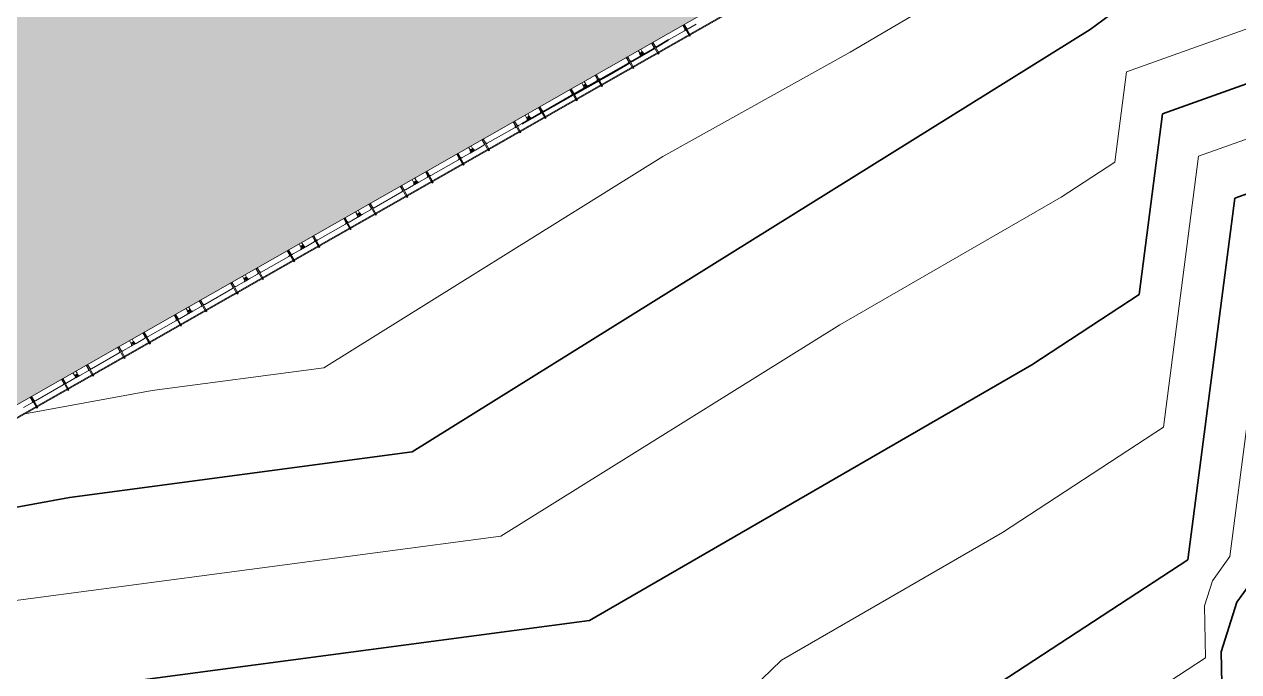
# Model space of a CAD drawing. Header units: millimetres. Extents: x -861324 to 439029, y -308065 to 694685.
# Drawn here: x -141773 to -94915, y -100285 to -75321 of the extents above; entities that cross this region are included whole.
import ezdxf

# ---------------------------------------------------------------- set-up
doc = ezdxf.new("R2010")
doc.units = ezdxf.units.MM
for name, color, linetype, lineweight in [('A-DETL-GENF', 92, 'Continuous', 9), ('A-DETL-THIN', 151, 'Continuous', 9), ('A-GENM', 13, 'Continuous', 9), ('C-TOPO-MAJR', 7, 'Continuous', 35), ('C-TOPO-MINR', 7, 'Continuous', 9), ('S-BEAM', 12, 'Continuous', 9)]:
    doc.layers.add(name, color=color, linetype=linetype, lineweight=lineweight)

# ---------------------------------------------------------------- blocks, each defined once
blk = doc.blocks.new('Dải phao đi lại kèm đỡ invester - DẢI PHAO ĐI LẠI-14853-BỐ TRÍ BÈ PIN HỒ BẢN MÒNG')
at = {"layer": 'A-GENM', "color": 7}
for p, q in [((148088, 1312), (148000, 1312)), ((148118, 1190), (148118, 1282)), ((148173, 1190), (148118, 1190)), ((148223, 780), (148223, 1140)), ((148000, 730), (148173, 730)), ((148173, 670), (148000, 670)), ((148223, 780), (148223, 718)), ((148223, 678), (148223, 620)), ((148223, -610), (148223, 620)), ((148000, -660), (148173, -660)), ((148173, -720), (148000, -720)), ((148223, -610), (148223, -672)), ((148223, -712), (148223, -770)), ((148223, -1140), (148223, -770))]:
    blk.add_line(p, q, dxfattribs=at)
at = {"layer": 'A-GENM', "color": 9}
for p, q in [((148118, 1282), (148118, 1190)), ((148118, 1282), (148118, 1190)), ((148118, 1190), (148118, 1282)), ((148118, 1190), (148173, 1190)), ((148118, 1190), (148173, 1190)), ((148173, 1190), (148118, 1190)), ((148144, 1312), (148223, 1312)), ((148223, 1312), (148144, 1312)), ((148223, 1312), (148223, 1140)), ((148223, 1140), (148223, 1312)), ((148223, 780), (148223, 718)), ((148223, 678), (148223, 620)), ((148223, -610), (148223, -672)), ((148223, -712), (148223, -770))]:
    blk.add_line(p, q, dxfattribs=at)
at = {"layer": 'A-GENM', "color": 7}
for centre, radius, start, end in [((148088, 1282), 30, 360, 90), ((148173, 1140), 50, 0, 90), ((148173, 780), 50, 270, 0), ((148173, 620), 50, 360, 90), ((148173, 620), 50, 30, 90), ((148173, 780), 50, 300, 0), ((148173, -610), 50, 270, 0), ((148173, -770), 50, 360, 90), ((148173, -770), 50, 30, 90), ((148173, -610), 50, 300, 0)]:
    blk.add_arc(centre, radius, start, end, dxfattribs=at)
at = {"layer": 'A-GENM', "color": 9}
for centre, radius, start, end in [((148162, 1259), 25, 90, 270), ((148162, 1259), 25, 90, 270), ((148162, 1259), 25, 270, 90), ((148162, 1259), 25, 270, 90), ((148173, 1140), 50, 0, 90), ((148173, 1140), 50, 0, 90), ((148173, 1140), 50, 0, 90)]:
    blk.add_arc(centre, radius, start, end, dxfattribs=at)
blk = doc.blocks.new('Dầm C52 - Dầm C52-V126-BỐ TRÍ BÈ PIN HỒ BẢN MÒNG')
at = {"layer": 'S-BEAM', "color": 7}
for p, q in [((-74474, -20), (-74474, 20)), ((-74474, 20), (-73974, 20)), ((-73974, -20), (-74474, -20))]:
    blk.add_line(p, q, dxfattribs=at)
blk = doc.blocks.new('Dầm C52 - Dầm C52-18779-BỐ TRÍ BÈ PIN HỒ BẢN MÒNG')
at = {"layer": 'S-BEAM', "color": 7}
for p, q in [((-74474, -20), (-74474, 20)), ((-74474, 20), (-73974, 20)), ((-73974, -20), (-74474, -20))]:
    blk.add_line(p, q, dxfattribs=at)
blk = doc.blocks.new('Dầm C52 - Dầm C52-V127-BỐ TRÍ BÈ PIN HỒ BẢN MÒNG')
at = {"layer": 'S-BEAM', "color": 7}
for p, q in [((-74474, -20), (-74474, 20)), ((-74474, 20), (-73974, 20)), ((-73974, -20), (-74474, -20))]:
    blk.add_line(p, q, dxfattribs=at)
blk = doc.blocks.new('Dầm C52 - Dầm C52-18780-BỐ TRÍ BÈ PIN HỒ BẢN MÒNG')
at = {"layer": 'S-BEAM', "color": 7}
for p, q in [((-74474, -20), (-74474, 20)), ((-74474, 20), (-73974, 20)), ((-73974, -20), (-74474, -20))]:
    blk.add_line(p, q, dxfattribs=at)
blk = doc.blocks.new('Dầm C52 - Dầm C52-V128-BỐ TRÍ BÈ PIN HỒ BẢN MÒNG')
at = {"layer": 'S-BEAM', "color": 7}
for p, q in [((-74474, -20), (-74474, 20)), ((-74474, 20), (-73974, 20)), ((-73974, -20), (-74474, -20))]:
    blk.add_line(p, q, dxfattribs=at)
blk = doc.blocks.new('Dầm C52 - Dầm C52-18781-BỐ TRÍ BÈ PIN HỒ BẢN MÒNG')
at = {"layer": 'S-BEAM', "color": 7}
for p, q in [((-74474, -20), (-74474, 20)), ((-74474, 20), (-73974, 20)), ((-73974, -20), (-74474, -20))]:
    blk.add_line(p, q, dxfattribs=at)
blk = doc.blocks.new('Dầm C52 - Dầm C52-V129-BỐ TRÍ BÈ PIN HỒ BẢN MÒNG')
at = {"layer": 'S-BEAM', "color": 7}
for p, q in [((-74474, -20), (-74474, 20)), ((-74474, 20), (-73974, 20)), ((-73974, -20), (-74474, -20))]:
    blk.add_line(p, q, dxfattribs=at)
blk = doc.blocks.new('Dầm C52 - Dầm C52-18782-BỐ TRÍ BÈ PIN HỒ BẢN MÒNG')
at = {"layer": 'S-BEAM', "color": 7}
for p, q in [((-74474, -20), (-74474, 20)), ((-74474, 20), (-73974, 20)), ((-73974, -20), (-74474, -20))]:
    blk.add_line(p, q, dxfattribs=at)
blk = doc.blocks.new('Dầm C52 - Dầm C52-V130-BỐ TRÍ BÈ PIN HỒ BẢN MÒNG')
at = {"layer": 'S-BEAM', "color": 7}
for p, q in [((-74474, -20), (-74474, 20)), ((-74474, 20), (-73974, 20)), ((-73974, -20), (-74474, -20))]:
    blk.add_line(p, q, dxfattribs=at)
blk = doc.blocks.new('Dầm C52 - Dầm C52-18783-BỐ TRÍ BÈ PIN HỒ BẢN MÒNG')
at = {"layer": 'S-BEAM', "color": 7}
for p, q in [((-74474, -20), (-74474, 20)), ((-74474, 20), (-73974, 20)), ((-73974, -20), (-74474, -20))]:
    blk.add_line(p, q, dxfattribs=at)
blk = doc.blocks.new('Dầm C52 - Dầm C52-V131-BỐ TRÍ BÈ PIN HỒ BẢN MÒNG')
at = {"layer": 'S-BEAM', "color": 7}
for p, q in [((-74474, -20), (-74474, 20)), ((-74474, 20), (-73974, 20)), ((-73974, -20), (-74474, -20))]:
    blk.add_line(p, q, dxfattribs=at)
blk = doc.blocks.new('Dầm C52 - Dầm C52-18784-BỐ TRÍ BÈ PIN HỒ BẢN MÒNG')
at = {"layer": 'S-BEAM', "color": 7}
for p, q in [((-74474, -20), (-74474, 20)), ((-74474, 20), (-73974, 20)), ((-73974, -20), (-74474, -20))]:
    blk.add_line(p, q, dxfattribs=at)
blk = doc.blocks.new('Dầm C52 - Dầm C52-V132-BỐ TRÍ BÈ PIN HỒ BẢN MÒNG')
at = {"layer": 'S-BEAM', "color": 7}
for p, q in [((-74474, -20), (-74474, 20)), ((-74474, 20), (-73974, 20)), ((-73974, -20), (-74474, -20))]:
    blk.add_line(p, q, dxfattribs=at)
blk = doc.blocks.new('Dầm C52 - Dầm C52-18785-BỐ TRÍ BÈ PIN HỒ BẢN MÒNG')
at = {"layer": 'S-BEAM', "color": 7}
for p, q in [((-74474, -20), (-74474, 20)), ((-74474, 20), (-73974, 20)), ((-73974, -20), (-74474, -20))]:
    blk.add_line(p, q, dxfattribs=at)
blk = doc.blocks.new('Dầm C52 - Dầm C52-V133-BỐ TRÍ BÈ PIN HỒ BẢN MÒNG')
at = {"layer": 'S-BEAM', "color": 7}
for p, q in [((-74474, -20), (-74474, 20)), ((-74474, 20), (-73974, 20)), ((-73974, -20), (-74474, -20))]:
    blk.add_line(p, q, dxfattribs=at)
blk = doc.blocks.new('Dầm C52 - Dầm C52-18786-BỐ TRÍ BÈ PIN HỒ BẢN MÒNG')
at = {"layer": 'S-BEAM', "color": 7}
for p, q in [((-74474, -20), (-74474, 20)), ((-74474, 20), (-73974, 20)), ((-73974, -20), (-74474, -20))]:
    blk.add_line(p, q, dxfattribs=at)
blk = doc.blocks.new('Dầm C52 - Dầm C52-V134-BỐ TRÍ BÈ PIN HỒ BẢN MÒNG')
at = {"layer": 'S-BEAM', "color": 7}
for p, q in [((-74474, -20), (-74474, 20)), ((-74474, 20), (-73974, 20)), ((-73974, -20), (-74474, -20))]:
    blk.add_line(p, q, dxfattribs=at)
blk = doc.blocks.new('Dầm C52 - Dầm C52-18787-BỐ TRÍ BÈ PIN HỒ BẢN MÒNG')
at = {"layer": 'S-BEAM', "color": 7}
for p, q in [((-74474, -20), (-74474, 20)), ((-74474, 20), (-73974, 20)), ((-73974, -20), (-74474, -20))]:
    blk.add_line(p, q, dxfattribs=at)
blk = doc.blocks.new('Dầm C52 - Dầm C52-V135-BỐ TRÍ BÈ PIN HỒ BẢN MÒNG')
at = {"layer": 'S-BEAM', "color": 7}
for p, q in [((-74474, -20), (-74474, 20)), ((-74474, 20), (-73974, 20)), ((-73974, -20), (-74474, -20))]:
    blk.add_line(p, q, dxfattribs=at)
blk = doc.blocks.new('Dầm C52 - Dầm C52-18788-BỐ TRÍ BÈ PIN HỒ BẢN MÒNG')
at = {"layer": 'S-BEAM', "color": 7}
for p, q in [((-74474, -20), (-74474, 20)), ((-74474, 20), (-73974, 20)), ((-73974, -20), (-74474, -20))]:
    blk.add_line(p, q, dxfattribs=at)
blk = doc.blocks.new('Dầm C52 - Dầm C52-V136-BỐ TRÍ BÈ PIN HỒ BẢN MÒNG')
at = {"layer": 'S-BEAM', "color": 7}
for p, q in [((-74474, -20), (-74474, 20)), ((-74474, 20), (-73974, 20)), ((-73974, -20), (-74474, -20))]:
    blk.add_line(p, q, dxfattribs=at)
blk = doc.blocks.new('Dầm C52 - Dầm C52-18789-BỐ TRÍ BÈ PIN HỒ BẢN MÒNG')
at = {"layer": 'S-BEAM', "color": 7}
for p, q in [((-74474, -20), (-74474, 20)), ((-74474, 20), (-73974, 20)), ((-73974, -20), (-74474, -20))]:
    blk.add_line(p, q, dxfattribs=at)
blk = doc.blocks.new('Dầm C52 - Dầm C52-18790-BỐ TRÍ BÈ PIN HỒ BẢN MÒNG')
at = {"layer": 'S-BEAM', "color": 7}
for p, q in [((-74474, -20), (-74474, 20)), ((-74474, 20), (-73974, 20)), ((-73974, -20), (-74474, -20))]:
    blk.add_line(p, q, dxfattribs=at)
blk = doc.blocks.new('Dai phao do pin - DẢI PHAO ĐỠ PIN-V140-BỐ TRÍ BÈ PIN HỒ BẢN MÒNG')
at = {"layer": 'A-GENM', "color": 7}
for p, q in [((41890, 223), (41530, 223)), ((41890, 223), (41949, 223)), ((41940, 0), (41940, 173)), ((41989, 223), (42050, 223)), ((42000, 173), (42000, 0)), ((43280, 223), (42050, 223)), ((43280, 223), (43339, 223)), ((43330, 0), (43330, 173)), ((43379, 223), (43440, 223)), ((43390, 173), (43390, 0)), ((43810, 223), (43440, 223)), ((43860, 118), (43860, 173)), ((43952, 118), (43860, 118)), ((43868, 88), (43868, 0)), ((43990, 118), (43898, 118)), ((43982, 0), (43982, 88)), ((43990, 173), (43990, 118)), ((44400, 223), (44040, 223)), ((44400, 223), (44459, 223)), ((44450, 0), (44450, 173)), ((44499, 223), (44560, 223)), ((44510, 173), (44510, 0)), ((45790, 223), (44560, 223)), ((45790, 223), (45849, 223)), ((45840, 0), (45840, 173)), ((45889, 223), (45950, 223)), ((45900, 173), (45900, 0)), ((46320, 223), (45950, 223)), ((46370, 118), (46370, 173)), ((46462, 118), (46370, 118)), ((46378, 88), (46378, 0)), ((46500, 118), (46408, 118)), ((46492, 0), (46492, 88)), ((46500, 173), (46500, 118)), ((46910, 223), (46550, 223)), ((46910, 223), (46969, 223)), ((46960, 0), (46960, 173)), ((47009, 223), (47070, 223)), ((47020, 173), (47020, 0)), ((48300, 223), (47070, 223)), ((48300, 223), (48325, 223)), ((48350, 0), (48350, 173)), ((48399, 223), (48460, 223)), ((48410, 173), (48410, 0)), ((48830, 223), (48460, 223)), ((48880, 118), (48880, 173)), ((48972, 118), (48880, 118)), ((48888, 88), (48888, 0)), ((49010, 118), (48918, 118)), ((49002, 0), (49002, 88)), ((49010, 173), (49010, 118)), ((49420, 223), (49060, 223)), ((49420, 223), (49479, 223)), ((49470, 0), (49470, 173)), ((49519, 223), (49580, 223)), ((49530, 173), (49530, 0)), ((50810, 223), (49580, 223)), ((50810, 223), (50869, 223)), ((50860, 0), (50860, 173)), ((50909, 223), (50970, 223)), ((50920, 173), (50920, 0)), ((51340, 223), (50970, 223)), ((51390, 118), (51390, 173)), ((51482, 118), (51390, 118)), ((51398, 88), (51398, 0)), ((51520, 118), (51428, 118)), ((51512, 0), (51512, 88)), ((51520, 173), (51520, 118)), ((51930, 223), (51570, 223)), ((51930, 223), (51989, 223)), ((51980, 0), (51980, 173)), ((52029, 223), (52090, 223)), ((52040, 173), (52040, 0)), ((53320, 223), (52090, 223)), ((53320, 223), (53379, 223)), ((53370, 0), (53370, 173)), ((53419, 223), (53480, 223)), ((53430, 173), (53430, 0)), ((53850, 223), (53480, 223)), ((53900, 118), (53900, 173)), ((53992, 118), (53900, 118)), ((53908, 88), (53908, 0)), ((54030, 118), (53938, 118)), ((54022, 0), (54022, 88)), ((54030, 173), (54030, 118)), ((54440, 223), (54080, 223)), ((54440, 223), (54499, 223)), ((54490, 0), (54490, 173)), ((54539, 223), (54600, 223)), ((54550, 173), (54550, 0)), ((55830, 223), (54600, 223)), ((55830, 223), (55889, 223)), ((55880, 0), (55880, 173)), ((55940, 173), (55940, 0)), ((56360, 223), (55990, 223)), ((56410, 118), (56410, 173)), ((56502, 118), (56410, 118)), ((56418, 88), (56418, 0)), ((56540, 118), (56448, 118)), ((56532, 0), (56532, 88)), ((56540, 173), (56540, 118)), ((56950, 223), (56590, 223)), ((56950, 223), (57009, 223)), ((57000, 0), (57000, 173)), ((57049, 223), (57110, 223)), ((57060, 173), (57060, 0)), ((58340, 223), (57110, 223)), ((58340, 223), (58399, 223)), ((58390, 0), (58390, 173)), ((58439, 223), (58500, 223)), ((58450, 173), (58450, 0)), ((58870, 223), (58500, 223)), ((58920, 118), (58920, 173)), ((59012, 118), (58920, 118)), ((58928, 88), (58928, 0)), ((59050, 118), (58958, 118)), ((59042, 0), (59042, 88)), ((59050, 173), (59050, 118)), ((59460, 223), (59100, 223)), ((59460, 223), (59519, 223)), ((59510, 0), (59510, 173)), ((59559, 223), (59620, 223)), ((59570, 173), (59570, 0)), ((60850, 223), (59620, 223)), ((60850, 223), (60909, 223)), ((60900, 0), (60900, 173)), ((60949, 223), (61010, 223)), ((60960, 173), (60960, 0)), ((61380, 223), (61010, 223)), ((61430, 118), (61430, 173)), ((61522, 118), (61430, 118)), ((61438, 88), (61438, 0)), ((61560, 118), (61468, 118)), ((61552, 0), (61552, 88)), ((61560, 173), (61560, 118)), ((61970, 223), (61610, 223)), ((61970, 223), (62029, 223)), ((62020, 0), (62020, 173)), ((62069, 223), (62130, 223)), ((62080, 173), (62080, 0)), ((63360, 223), (62130, 223)), ((63360, 223), (63419, 223)), ((63410, 0), (63410, 173)), ((63459, 223), (63520, 223)), ((63470, 173), (63470, 0)), ((63890, 223), (63520, 223)), ((63940, 118), (63940, 173)), ((64032, 118), (63940, 118)), ((63948, 88), (63948, 0)), ((64070, 118), (63978, 118)), ((64062, 0), (64062, 88)), ((64070, 173), (64070, 118)), ((64480, 223), (64120, 223)), ((64480, 223), (64539, 223)), ((64530, 0), (64530, 173)), ((64579, 223), (64640, 223)), ((64590, 173), (64590, 0)), ((65870, 223), (64640, 223)), ((65870, 223), (65929, 223)), ((65920, 0), (65920, 173)), ((65969, 223), (66030, 223)), ((65980, 173), (65980, 0)), ((66400, 223), (66030, 223)), ((66450, 118), (66450, 173)), ((66542, 118), (66450, 118)), ((66458, 88), (66458, 0)), ((66580, 118), (66488, 118)), ((66572, 0), (66572, 88)), ((66580, 173), (66580, 118)), ((66990, 223), (66630, 223)), ((66990, 223), (67049, 223)), ((67040, 0), (67040, 173)), ((67089, 223), (67150, 223)), ((67100, 173), (67100, 0)), ((68380, 223), (67150, 223)), ((68380, 223), (68439, 223)), ((68430, 0), (68430, 173)), ((68479, 223), (68540, 223)), ((68490, 173), (68490, 0)), ((68910, 223), (68540, 223)), ((68960, 118), (68960, 173)), ((69052, 118), (68960, 118)), ((69082, 0), (69082, 88))]:
    blk.add_line(p, q, dxfattribs=at)
at = {"layer": 'A-GENM', "color": 9}
for p, q in [((41890, 223), (41949, 223)), ((41989, 223), (42050, 223)), ((43280, 223), (43339, 223)), ((43379, 223), (43440, 223)), ((43810, 223), (43982, 223)), ((43982, 223), (43810, 223)), ((43860, 173), (43860, 118)), ((43860, 173), (43860, 118)), ((43860, 118), (43860, 173)), ((43860, 118), (43952, 118)), ((43860, 118), (43952, 118)), ((43952, 118), (43860, 118)), ((43868, 223), (44040, 223)), ((43868, 116), (43868, 223)), ((43868, 223), (43868, 116)), ((44040, 223), (43868, 223)), ((43898, 118), (43990, 118)), ((43898, 118), (43990, 118)), ((43990, 118), (43898, 118)), ((43982, 223), (43982, 116)), ((43982, 116), (43982, 223)), ((43990, 118), (43990, 173)), ((43990, 118), (43990, 173)), ((43990, 173), (43990, 118)), ((44400, 223), (44459, 223)), ((44499, 223), (44560, 223)), ((45790, 223), (45849, 223)), ((45889, 223), (45950, 223)), ((46320, 223), (46492, 223)), ((46492, 223), (46320, 223)), ((46370, 173), (46370, 118)), ((46370, 173), (46370, 118)), ((46370, 118), (46370, 173)), ((46370, 118), (46462, 118)), ((46370, 118), (46462, 118)), ((46462, 118), (46370, 118)), ((46378, 223), (46550, 223)), ((46378, 116), (46378, 223)), ((46378, 223), (46378, 116)), ((46550, 223), (46378, 223)), ((46408, 118), (46500, 118)), ((46408, 118), (46500, 118)), ((46500, 118), (46408, 118)), ((46492, 223), (46492, 116)), ((46492, 116), (46492, 223)), ((46500, 118), (46500, 173)), ((46500, 118), (46500, 173)), ((46500, 173), (46500, 118)), ((46910, 223), (46969, 223)), ((47009, 223), (47070, 223)), ((48399, 223), (48460, 223)), ((48830, 223), (49002, 223)), ((49002, 223), (48830, 223)), ((48880, 173), (48880, 118)), ((48880, 173), (48880, 118)), ((48880, 118), (48880, 173)), ((48880, 118), (48972, 118)), ((48880, 118), (48972, 118)), ((48972, 118), (48880, 118)), ((48888, 223), (49060, 223)), ((48888, 116), (48888, 223)), ((48888, 223), (48888, 116)), ((49060, 223), (48888, 223)), ((48918, 118), (49010, 118)), ((48918, 118), (49010, 118)), ((49010, 118), (48918, 118)), ((49002, 223), (49002, 116)), ((49002, 116), (49002, 223)), ((49010, 118), (49010, 173)), ((49010, 118), (49010, 173)), ((49010, 173), (49010, 118)), ((49420, 223), (49479, 223)), ((49519, 223), (49580, 223)), ((50810, 223), (50869, 223)), ((50909, 223), (50970, 223)), ((51340, 223), (51512, 223)), ((51512, 223), (51340, 223)), ((51390, 173), (51390, 118)), ((51390, 173), (51390, 118)), ((51390, 118), (51390, 173)), ((51390, 118), (51482, 118)), ((51390, 118), (51482, 118)), ((51482, 118), (51390, 118)), ((51398, 223), (51570, 223)), ((51398, 116), (51398, 223)), ((51398, 223), (51398, 116)), ((51570, 223), (51398, 223)), ((51428, 118), (51520, 118)), ((51428, 118), (51520, 118)), ((51520, 118), (51428, 118)), ((51512, 223), (51512, 116)), ((51512, 116), (51512, 223)), ((51520, 118), (51520, 173)), ((51520, 118), (51520, 173)), ((51520, 173), (51520, 118)), ((51930, 223), (51989, 223)), ((52029, 223), (52090, 223)), ((53320, 223), (53379, 223)), ((53419, 223), (53480, 223)), ((53850, 223), (54022, 223)), ((54022, 223), (53850, 223)), ((53900, 173), (53900, 118)), ((53900, 173), (53900, 118)), ((53900, 118), (53900, 173)), ((53900, 118), (53992, 118)), ((53900, 118), (53992, 118)), ((53992, 118), (53900, 118)), ((53908, 223), (54080, 223)), ((53908, 116), (53908, 223)), ((53908, 223), (53908, 116)), ((54080, 223), (53908, 223)), ((53938, 118), (54030, 118)), ((53938, 118), (54030, 118)), ((54030, 118), (53938, 118)), ((54022, 223), (54022, 116)), ((54022, 116), (54022, 223)), ((54030, 118), (54030, 173)), ((54030, 118), (54030, 173)), ((54030, 173), (54030, 118)), ((54440, 223), (54499, 223)), ((54539, 223), (54600, 223)), ((55830, 223), (55889, 223)), ((56360, 223), (56532, 223)), ((56532, 223), (56360, 223)), ((56410, 173), (56410, 118)), ((56410, 173), (56410, 118)), ((56410, 118), (56410, 173)), ((56410, 118), (56502, 118)), ((56410, 118), (56502, 118)), ((56502, 118), (56410, 118)), ((56418, 223), (56590, 223)), ((56418, 116), (56418, 223)), ((56418, 223), (56418, 116)), ((56590, 223), (56418, 223)), ((56448, 118), (56540, 118)), ((56448, 118), (56540, 118)), ((56540, 118), (56448, 118)), ((56532, 223), (56532, 116)), ((56532, 116), (56532, 223)), ((56540, 118), (56540, 173)), ((56540, 118), (56540, 173)), ((56540, 173), (56540, 118)), ((56950, 223), (57009, 223)), ((57049, 223), (57110, 223)), ((58340, 223), (58399, 223)), ((58439, 223), (58500, 223)), ((58870, 223), (59042, 223)), ((59042, 223), (58870, 223)), ((58920, 173), (58920, 118)), ((58920, 173), (58920, 118)), ((58920, 118), (58920, 173)), ((58920, 118), (59012, 118)), ((58920, 118), (59012, 118)), ((59012, 118), (58920, 118)), ((58928, 223), (59100, 223)), ((58928, 116), (58928, 223)), ((58928, 223), (58928, 116)), ((59100, 223), (58928, 223)), ((58958, 118), (59050, 118)), ((58958, 118), (59050, 118)), ((59050, 118), (58958, 118)), ((59042, 223), (59042, 116)), ((59042, 116), (59042, 223)), ((59050, 118), (59050, 173)), ((59050, 118), (59050, 173)), ((59050, 173), (59050, 118)), ((59460, 223), (59519, 223)), ((59559, 223), (59620, 223)), ((60850, 223), (60909, 223)), ((60949, 223), (61010, 223)), ((61380, 223), (61552, 223)), ((61552, 223), (61380, 223)), ((61430, 173), (61430, 118)), ((61430, 173), (61430, 118)), ((61430, 118), (61430, 173)), ((61430, 118), (61522, 118)), ((61430, 118), (61522, 118)), ((61522, 118), (61430, 118)), ((61438, 223), (61610, 223)), ((61438, 116), (61438, 223)), ((61438, 223), (61438, 116)), ((61610, 223), (61438, 223)), ((61468, 118), (61560, 118)), ((61468, 118), (61560, 118)), ((61560, 118), (61468, 118)), ((61552, 223), (61552, 116)), ((61552, 116), (61552, 223)), ((61560, 118), (61560, 173)), ((61560, 118), (61560, 173)), ((61560, 173), (61560, 118)), ((61970, 223), (62029, 223)), ((62069, 223), (62130, 223)), ((63360, 223), (63419, 223)), ((63459, 223), (63520, 223)), ((63890, 223), (64062, 223)), ((64062, 223), (63890, 223)), ((63940, 173), (63940, 118)), ((63940, 173), (63940, 118)), ((63940, 118), (63940, 173)), ((63940, 118), (64032, 118)), ((63940, 118), (64032, 118)), ((64032, 118), (63940, 118)), ((63948, 223), (64120, 223)), ((63948, 116), (63948, 223)), ((63948, 223), (63948, 116)), ((64120, 223), (63948, 223)), ((63978, 118), (64070, 118)), ((63978, 118), (64070, 118)), ((64070, 118), (63978, 118)), ((64062, 223), (64062, 116)), ((64062, 116), (64062, 223)), ((64070, 118), (64070, 173)), ((64070, 118), (64070, 173)), ((64070, 173), (64070, 118)), ((64480, 223), (64539, 223)), ((64579, 223), (64640, 223)), ((65870, 223), (65929, 223)), ((65969, 223), (66030, 223)), ((66400, 223), (66572, 223)), ((66572, 223), (66400, 223)), ((66450, 173), (66450, 118)), ((66450, 173), (66450, 118)), ((66450, 118), (66450, 173)), ((66450, 118), (66542, 118)), ((66450, 118), (66542, 118)), ((66542, 118), (66450, 118)), ((66458, 223), (66630, 223)), ((66458, 116), (66458, 223)), ((66458, 223), (66458, 116)), ((66630, 223), (66458, 223)), ((66488, 118), (66580, 118)), ((66488, 118), (66580, 118)), ((66580, 118), (66488, 118)), ((66572, 223), (66572, 116)), ((66572, 116), (66572, 223)), ((66580, 118), (66580, 173)), ((66580, 118), (66580, 173)), ((66580, 173), (66580, 118)), ((66990, 223), (67049, 223)), ((67089, 223), (67150, 223)), ((68380, 223), (68439, 223)), ((68479, 223), (68540, 223)), ((68910, 223), (69082, 223)), ((69082, 223), (68910, 223)), ((68960, 173), (68960, 118)), ((68960, 173), (68960, 118)), ((68960, 118), (68960, 173)), ((68960, 118), (69052, 118)), ((68960, 118), (69052, 118)), ((69052, 118), (68960, 118)), ((69082, 223), (69082, 144)), ((69082, 144), (69082, 223))]:
    blk.add_line(p, q, dxfattribs=at)
at = {"layer": 'A-GENM', "color": 7}
for centre, radius, start, end in [((41890, 173), 50, 0, 90), ((41890, 173), 50, 30, 90), ((42050, 173), 50, 90, 180), ((42050, 173), 50, 120, 180), ((43280, 173), 50, 0, 90), ((43280, 173), 50, 30, 90), ((43440, 173), 50, 90, 180), ((43440, 173), 50, 120, 180), ((43810, 173), 50, 0, 90), ((43898, 88), 30, 90, 180), ((43952, 88), 30, 0, 90), ((44040, 173), 50, 90, 180), ((44400, 173), 50, 0, 90), ((44400, 173), 50, 30, 90), ((44560, 173), 50, 90, 180), ((44560, 173), 50, 120, 180), ((45790, 173), 50, 0, 90), ((45790, 173), 50, 30, 90), ((45950, 173), 50, 90, 180), ((45950, 173), 50, 120, 180), ((46320, 173), 50, 360, 90), ((46408, 88), 30, 90, 180), ((46462, 88), 30, 0, 90), ((46550, 173), 50, 90, 180), ((46910, 173), 50, 0, 90), ((46910, 173), 50, 30, 90), ((47070, 173), 50, 90, 180), ((47070, 173), 50, 120, 180), ((48300, 173), 50, 0, 90), ((48300, 173), 50, 30, 90), ((48460, 173), 50, 90, 180), ((48460, 173), 50, 120, 180), ((48830, 173), 50, 360, 90), ((48918, 88), 30, 90, 180), ((48972, 88), 30, 0, 90), ((49060, 173), 50, 90, 180), ((49420, 173), 50, 0, 90), ((49420, 173), 50, 30, 90), ((49580, 173), 50, 90, 180), ((49580, 173), 50, 120, 180), ((50810, 173), 50, 0, 90), ((50810, 173), 50, 30, 90), ((50970, 173), 50, 90, 180), ((50970, 173), 50, 120, 180), ((51340, 173), 50, 360, 90), ((51428, 88), 30, 90, 180), ((51482, 88), 30, 0, 90), ((51570, 173), 50, 90, 180), ((51930, 173), 50, 0, 90), ((51930, 173), 50, 30, 90), ((52090, 173), 50, 90, 180), ((52090, 173), 50, 120, 180), ((53320, 173), 50, 0, 90), ((53320, 173), 50, 30, 90), ((53480, 173), 50, 90, 180), ((53480, 173), 50, 120, 180), ((53850, 173), 50, 360, 90), ((53938, 88), 30, 90, 180), ((53992, 88), 30, 0, 90), ((54080, 173), 50, 90, 180), ((54440, 173), 50, 0, 90), ((54440, 173), 50, 30, 90), ((54600, 173), 50, 90, 180), ((54600, 173), 50, 120, 180), ((55830, 173), 50, 0, 90), ((55830, 173), 50, 30, 90), ((55990, 173), 50, 90, 180), ((55990, 173), 50, 120, 180), ((56360, 173), 50, 360, 90), ((56448, 88), 30, 90, 180), ((56502, 88), 30, 0, 90), ((56590, 173), 50, 90, 180), ((56950, 173), 50, 0, 90), ((56950, 173), 50, 30, 90), ((57110, 173), 50, 90, 180), ((57110, 173), 50, 120, 180), ((58340, 173), 50, 0, 90), ((58340, 173), 50, 30, 90), ((58500, 173), 50, 90, 180), ((58500, 173), 50, 120, 180), ((58870, 173), 50, 0, 90), ((58958, 88), 30, 90, 180), ((59012, 88), 30, 0, 90), ((59100, 173), 50, 90, 180), ((59460, 173), 50, 0, 90), ((59460, 173), 50, 30, 90), ((59620, 173), 50, 90, 180), ((59620, 173), 50, 120, 180), ((60850, 173), 50, 0, 90), ((60850, 173), 50, 30, 90), ((61010, 173), 50, 90, 180), ((61010, 173), 50, 120, 180), ((61380, 173), 50, 0, 90), ((61468, 88), 30, 90, 180), ((61522, 88), 30, 0, 90), ((61610, 173), 50, 90, 180), ((61970, 173), 50, 0, 90), ((61970, 173), 50, 30, 90), ((62130, 173), 50, 90, 180), ((62130, 173), 50, 120, 180), ((63360, 173), 50, 0, 90), ((63360, 173), 50, 30, 90), ((63520, 173), 50, 90, 180), ((63520, 173), 50, 120, 180), ((63890, 173), 50, 360, 90), ((63978, 88), 30, 90, 180), ((64032, 88), 30, 0, 90), ((64120, 173), 50, 90, 180), ((64480, 173), 50, 0, 90), ((64480, 173), 50, 30, 90), ((64640, 173), 50, 90, 180), ((64640, 173), 50, 120, 180), ((65870, 173), 50, 0, 90), ((65870, 173), 50, 30, 90), ((66030, 173), 50, 90, 180), ((66030, 173), 50, 120, 180), ((66400, 173), 50, 360, 90), ((66488, 88), 30, 90, 180), ((66542, 88), 30, 0, 90), ((66630, 173), 50, 90, 180), ((66990, 173), 50, 0, 90), ((66990, 173), 50, 30, 90), ((67150, 173), 50, 90, 180), ((67150, 173), 50, 120, 180), ((68380, 173), 50, 0, 90), ((68380, 173), 50, 30, 90), ((68540, 173), 50, 90, 180), ((68540, 173), 50, 120, 180), ((68910, 173), 50, 360, 90), ((69052, 88), 30, 0, 90)]:
    blk.add_arc(centre, radius, start, end, dxfattribs=at)
at = {"layer": 'A-GENM', "color": 9}
for centre, radius, start, end in [((43810, 173), 50, 360, 90), ((43810, 173), 50, 360, 90), ((43810, 173), 50, 0, 90), ((43919, 162), 25, 0, 180), ((43919, 162), 25, 360, 180), ((43919, 162), 25, 180, 0), ((43919, 162), 25, 180, 360), ((43921, 162), 25, 0, 180), ((43921, 162), 25, 360, 180), ((43921, 162), 25, 180, 360), ((43921, 162), 25, 180, 360), ((44040, 173), 50, 90, 180), ((44040, 173), 50, 90, 180), ((44040, 173), 50, 90, 180), ((46320, 173), 50, 0, 90), ((46320, 173), 50, 0, 90), ((46320, 173), 50, 360, 90), ((46429, 162), 25, 0, 180), ((46429, 162), 25, 360, 180), ((46429, 162), 25, 180, 0), ((46429, 162), 25, 180, 360), ((46431, 162), 25, 0, 180), ((46431, 162), 25, 360, 180), ((46431, 162), 25, 180, 360), ((46431, 162), 25, 180, 360), ((46550, 173), 50, 90, 180), ((46550, 173), 50, 90, 180), ((46550, 173), 50, 90, 180), ((48830, 173), 50, 0, 90), ((48830, 173), 50, 0, 90), ((48830, 173), 50, 360, 90), ((48939, 162), 25, 0, 180), ((48939, 162), 25, 360, 180), ((48939, 162), 25, 180, 0), ((48939, 162), 25, 180, 360), ((48941, 162), 25, 0, 180), ((48941, 162), 25, 360, 180), ((48941, 162), 25, 180, 360), ((48941, 162), 25, 180, 360), ((49060, 173), 50, 90, 180), ((49060, 173), 50, 90, 180), ((49060, 173), 50, 90, 180), ((51340, 173), 50, 0, 90), ((51340, 173), 50, 0, 90), ((51340, 173), 50, 360, 90), ((51449, 162), 25, 0, 180), ((51449, 162), 25, 360, 180), ((51449, 162), 25, 180, 0), ((51449, 162), 25, 180, 360), ((51451, 162), 25, 0, 180), ((51451, 162), 25, 360, 180), ((51451, 162), 25, 180, 360), ((51451, 162), 25, 180, 360), ((51570, 173), 50, 90, 180), ((51570, 173), 50, 90, 180), ((51570, 173), 50, 90, 180), ((53850, 173), 50, 0, 90), ((53850, 173), 50, 0, 90), ((53850, 173), 50, 360, 90), ((53959, 162), 25, 0, 180), ((53959, 162), 25, 360, 180), ((53959, 162), 25, 180, 0), ((53959, 162), 25, 180, 360), ((53961, 162), 25, 0, 180), ((53961, 162), 25, 360, 180), ((53961, 162), 25, 180, 360), ((53961, 162), 25, 180, 360), ((54080, 173), 50, 90, 180), ((54080, 173), 50, 90, 180), ((54080, 173), 50, 90, 180), ((56360, 173), 50, 0, 90), ((56360, 173), 50, 0, 90), ((56360, 173), 50, 360, 90), ((56469, 162), 25, 0, 180), ((56469, 162), 25, 360, 180), ((56469, 162), 25, 180, 0), ((56469, 162), 25, 180, 360), ((56471, 162), 25, 0, 180), ((56471, 162), 25, 360, 180), ((56471, 162), 25, 180, 360), ((56471, 162), 25, 180, 360), ((56590, 173), 50, 90, 180), ((56590, 173), 50, 90, 180), ((56590, 173), 50, 90, 180), ((58870, 173), 50, 360, 90), ((58870, 173), 50, 360, 90), ((58870, 173), 50, 0, 90), ((58979, 162), 25, 0, 180), ((58979, 162), 25, 360, 180), ((58979, 162), 25, 180, 0), ((58979, 162), 25, 180, 360), ((58981, 162), 25, 0, 180), ((58981, 162), 25, 360, 180), ((58981, 162), 25, 180, 360), ((58981, 162), 25, 180, 360), ((59100, 173), 50, 90, 180), ((59100, 173), 50, 90, 180), ((59100, 173), 50, 90, 180), ((61380, 173), 50, 360, 90), ((61380, 173), 50, 360, 90), ((61380, 173), 50, 0, 90), ((61489, 162), 25, 0, 180), ((61489, 162), 25, 360, 180), ((61489, 162), 25, 180, 0), ((61489, 162), 25, 180, 360), ((61491, 162), 25, 0, 180), ((61491, 162), 25, 360, 180), ((61491, 162), 25, 180, 360), ((61491, 162), 25, 180, 360), ((61610, 173), 50, 90, 180), ((61610, 173), 50, 90, 180), ((61610, 173), 50, 90, 180), ((63890, 173), 50, 0, 90), ((63890, 173), 50, 0, 90), ((63890, 173), 50, 360, 90), ((63999, 162), 25, 0, 180), ((63999, 162), 25, 360, 180), ((63999, 162), 25, 180, 0), ((63999, 162), 25, 180, 360), ((64001, 162), 25, 0, 180), ((64001, 162), 25, 360, 180), ((64001, 162), 25, 180, 360), ((64001, 162), 25, 180, 360), ((64120, 173), 50, 90, 180), ((64120, 173), 50, 90, 180), ((64120, 173), 50, 90, 180), ((66400, 173), 50, 0, 90), ((66400, 173), 50, 0, 90), ((66400, 173), 50, 360, 90), ((66509, 162), 25, 0, 180), ((66509, 162), 25, 360, 180), ((66509, 162), 25, 180, 0), ((66509, 162), 25, 180, 360), ((66511, 162), 25, 0, 180), ((66511, 162), 25, 360, 180), ((66511, 162), 25, 180, 360), ((66511, 162), 25, 180, 360), ((66630, 173), 50, 90, 180), ((66630, 173), 50, 90, 180), ((66630, 173), 50, 90, 180), ((68910, 173), 50, 0, 90), ((68910, 173), 50, 0, 90), ((68910, 173), 50, 360, 90), ((69019, 162), 25, 0, 180), ((69019, 162), 25, 360, 180), ((69019, 162), 25, 180, 0), ((69019, 162), 25, 180, 360)]:
    blk.add_arc(centre, radius, start, end, dxfattribs=at)
blk = doc.blocks.new('Dầm C52 - Dầm C52-V141-BỐ TRÍ BÈ PIN HỒ BẢN MÒNG')
at = {"layer": 'S-BEAM', "color": 7}
for p, q in [((-74474, -20), (-74474, 20)), ((-74474, 20), (-73974, 20)), ((-73974, -20), (-74474, -20))]:
    blk.add_line(p, q, dxfattribs=at)
blk = doc.blocks.new('Dầm C52 - Hộp 40x60-25907-BỐ TRÍ BÈ PIN HỒ BẢN MÒNG')
at = {"layer": 'S-BEAM', "color": 7}
for p, q in [((-55977, 20), (55977, 20)), ((55977, -20), (-55977, -20))]:
    blk.add_line(p, q, dxfattribs=at)
blk = doc.blocks.new('HOBANMONG_BEPIN 5_rvt-1-BỐ TRÍ BÈ PIN HỒ BẢN MÒNG')
at = {"layer": 'A-GENM', "lineweight": 9}
for name, p, rotation in [('Dải phao đi lại kèm đỡ invester - DẢI PHAO ĐI LẠI-14853-BỐ TRÍ BÈ PIN HỒ BẢN MÒNG', (-214161, 39265), 299.6620124026263), ('Dai phao do pin - DẢI PHAO ĐỠ PIN-V140-BỐ TRÍ BÈ PIN HỒ BẢN MÒNG', (-79866, -54570), 209.6620124026258)]:
    blk.add_blockref(name, p, dxfattribs=dict(at, rotation=rotation))
at = {"layer": 'S-BEAM', "lineweight": 9}
for name, p, rotation in [('Dầm C52 - Dầm C52-V126-BỐ TRÍ BÈ PIN HỒ BẢN MÒNG', (-152944, -11059), 119.6620124026264), ('Dầm C52 - Dầm C52-18779-BỐ TRÍ BÈ PIN HỒ BẢN MÒNG', (-154152, -11747), 119.6620124026264), ('Dầm C52 - Dầm C52-V127-BỐ TRÍ BÈ PIN HỒ BẢN MÒNG', (-155125, -12301), 119.6620124026264), ('Dầm C52 - Dầm C52-18780-BỐ TRÍ BÈ PIN HỒ BẢN MÒNG', (-156333, -12989), 119.6620124026264), ('Dầm C52 - Dầm C52-V128-BỐ TRÍ BÈ PIN HỒ BẢN MÒNG', (-157306, -13543), 119.6620124026264), ('Dầm C52 - Dầm C52-18781-BỐ TRÍ BÈ PIN HỒ BẢN MÒNG', (-158514, -14231), 119.6620124026264), ('Dầm C52 - Dầm C52-V129-BỐ TRÍ BÈ PIN HỒ BẢN MÒNG', (-159487, -14786), 119.6620124026264), ('Dầm C52 - Dầm C52-18782-BỐ TRÍ BÈ PIN HỒ BẢN MÒNG', (-160695, -15473), 119.6620124026264), ('Dầm C52 - Dầm C52-V130-BỐ TRÍ BÈ PIN HỒ BẢN MÒNG', (-161668, -16028), 119.6620124026264), ('Dầm C52 - Dầm C52-18783-BỐ TRÍ BÈ PIN HỒ BẢN MÒNG', (-162876, -16716), 119.6620124026264), ('Dầm C52 - Dầm C52-V131-BỐ TRÍ BÈ PIN HỒ BẢN MÒNG', (-163849, -17270), 119.6620124026264), ('Dầm C52 - Dầm C52-18784-BỐ TRÍ BÈ PIN HỒ BẢN MÒNG', (-165057, -17958), 119.6620124026264), ('Dầm C52 - Dầm C52-V132-BỐ TRÍ BÈ PIN HỒ BẢN MÒNG', (-166031, -18512), 119.6620124026264), ('Dầm C52 - Dầm C52-18785-BỐ TRÍ BÈ PIN HỒ BẢN MÒNG', (-167238, -19200), 119.6620124026264), ('Dầm C52 - Dầm C52-V133-BỐ TRÍ BÈ PIN HỒ BẢN MÒNG', (-168212, -19754), 119.6620124026264), ('Dầm C52 - Dầm C52-18786-BỐ TRÍ BÈ PIN HỒ BẢN MÒNG', (-169419, -20442), 119.6620124026264), ('Dầm C52 - Dầm C52-V134-BỐ TRÍ BÈ PIN HỒ BẢN MÒNG', (-170393, -20996), 119.6620124026264), ('Dầm C52 - Dầm C52-18787-BỐ TRÍ BÈ PIN HỒ BẢN MÒNG', (-171601, -21684), 119.6620124026264), ('Dầm C52 - Dầm C52-V135-BỐ TRÍ BÈ PIN HỒ BẢN MÒNG', (-172574, -22238), 119.6620124026264), ('Dầm C52 - Dầm C52-18788-BỐ TRÍ BÈ PIN HỒ BẢN MÒNG', (-173782, -22926), 119.6620124026264), ('Dầm C52 - Dầm C52-V136-BỐ TRÍ BÈ PIN HỒ BẢN MÒNG', (-174755, -23481), 119.6620124026264), ('Dầm C52 - Dầm C52-18789-BỐ TRÍ BÈ PIN HỒ BẢN MÒNG', (-175963, -24169), 119.6620124026264), ('Dầm C52 - Dầm C52-V141-BỐ TRÍ BÈ PIN HỒ BẢN MÒNG', (-176921, -24714), 119.6620124026264), ('Dầm C52 - Dầm C52-18790-BỐ TRÍ BÈ PIN HỒ BẢN MÒNG', (-178128, -25402), 119.6620124026264), ('Dầm C52 - Hộp 40x60-25907-BỐ TRÍ BÈ PIN HỒ BẢN MÒNG', (-124952, -80755), 209.6620124026261)]:
    blk.add_blockref(name, p, dxfattribs=dict(at, rotation=rotation))

msp = doc.modelspace()

# ---------------------------------------------------------------- hatches: boundary and pattern name
at = {"layer": 'A-DETL-GENF'}
msp.add_hatch(color=8, dxfattribs=at).paths.add_polyline_path([(-173162, -107703), (-77660, -53314), (-150902, 75292), (-214161, 39265), (-192387, 1031), (-224629, -17331), (-174040, -106161)])

# ---------------------------------------------------------------- linework, layer by layer
at = {"layer": 'A-DETL-THIN'}
msp.add_line((-173162, -107703), (-77660, -53314), dxfattribs=at)
at = {"layer": 'C-TOPO-MAJR'}
for p, q in [((-100641, -75526), (-83986, -63113)), ((-126802, -91811), (-100641, -75526)), ((-116300, -75566), (-116247, -75535)), ((-118377, -76786), (-117446, -76239)), ((-117411, -76219), (-116910, -75924)), ((-119174, -77254), (-118412, -76806)), ((-119581, -77481), (-119174, -77254)), ((-120559, -78027), (-119616, -77501)), ((-97854, -78777), (-94614, -77620)), ((-121748, -78690), (-120594, -78046)), ((-122580, -79153), (-121808, -78723)), ((-98759, -85745), (-97854, -78777)), ((-122840, -79298), (-122787, -79268)), ((-122752, -79249), (-122696, -79218)), ((-95067, -82028), (-88586, -79715)), ((-124570, -80263), (-124385, -80159)), ((-126753, -81480), (-126587, -81387)), ((-96877, -95965), (-95067, -82028)), ((-128936, -82697), (-128789, -82615)), ((-131119, -83914), (-130991, -83842)), ((-133281, -85119), (-133211, -85080)), ((-102899, -88451), (-98759, -85745)), ((-119969, -98305), (-102899, -88451)), ((-140029, -93568), (-126802, -91811)), ((-143517, -94207), (-140029, -93568)), ((-105156, -101375), (-96877, -95965)), ((-94982, -97606), (-93637, -95732)), ((-95586, -99521), (-94982, -97606)), ((-146423, -101820), (-119969, -98305)), ((-95518, -103544), (-95586, -99521))]:
    msp.add_line(p, q, dxfattribs=at)
at = {"layer": 'C-TOPO-MINR'}
for p, q in [((-109908, -76390), (-103954, -72892)), ((-97627, -76573), (-94341, -75404)), ((-117139, -80421), (-109908, -76390)), ((-99248, -77151), (-97627, -76573)), ((-99700, -80636), (-99248, -77151)), ((-96460, -80403), (-91600, -78667)), ((-130219, -88564), (-117139, -80421)), ((-97818, -90855), (-96460, -80403)), ((-101770, -81988), (-99700, -80636)), ((-110305, -86915), (-101770, -81988)), ((-95257, -95849), (-93673, -83654)), ((-123386, -95058), (-110305, -86915)), ((-136833, -89443), (-130219, -88564)), ((-141747, -90343), (-136833, -89443)), ((-104027, -94913), (-97818, -90855)), ((-143226, -97694), (-123386, -95058)), ((-112562, -99840), (-104027, -94913)), ((-95930, -96786), (-95257, -95849)), ((-96232, -97743), (-95930, -96786)), ((-96198, -99754), (-96232, -97743)), ((-96902, -100208), (-96198, -99754)), ((-117714, -104825), (-112562, -99840)), ((-101041, -102913), (-96902, -100208))]:
    msp.add_line(p, q, dxfattribs=at)

# ---------------------------------------------------------------- block references
at = {"lineweight": 5}
msp.add_blockref('HOBANMONG_BEPIN 5_rvt-1-BỐ TRÍ BÈ PIN HỒ BẢN MÒNG', (0, 0), dxfattribs=at)

doc.saveas('drawing.dxf')
